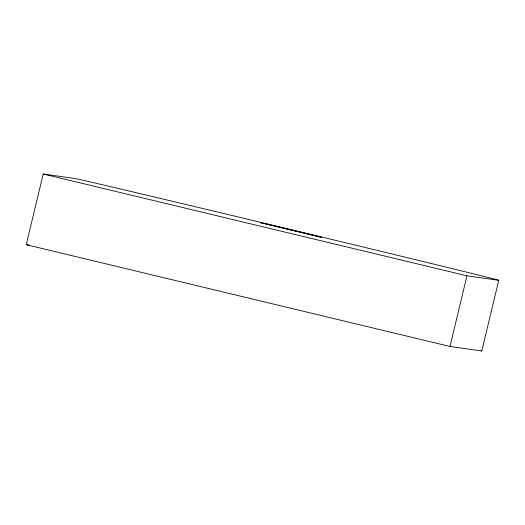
<?xml version="1.0" encoding="UTF-8"?>
<svg xmlns="http://www.w3.org/2000/svg" width="525" height="525" viewBox="0 0 525 525"><rect width="100%" height="100%" fill="white"/><g stroke="black" fill="none" stroke-linecap="round" stroke-linejoin="round"><path stroke-width="0.79" d="M26.25 244.689L43.214 174.018L75.003 178.52A218.046 0.761 13.5 0 1 294.827 230.541A218.046 0.761 13.5 0 1 498.75 280.311L481.786 350.982L449.997 346.48L26.25 244.689L29.426 245.142M449.997 346.48L466.961 275.809L498.75 280.311M43.214 174.018L466.961 275.809M481.34 350.792A218.046 0.761 13.5 0 1 481.786 350.982M262.152 223.033L260.827 222.744L321.254 237.261L262.152 223.033"/></g></svg>
